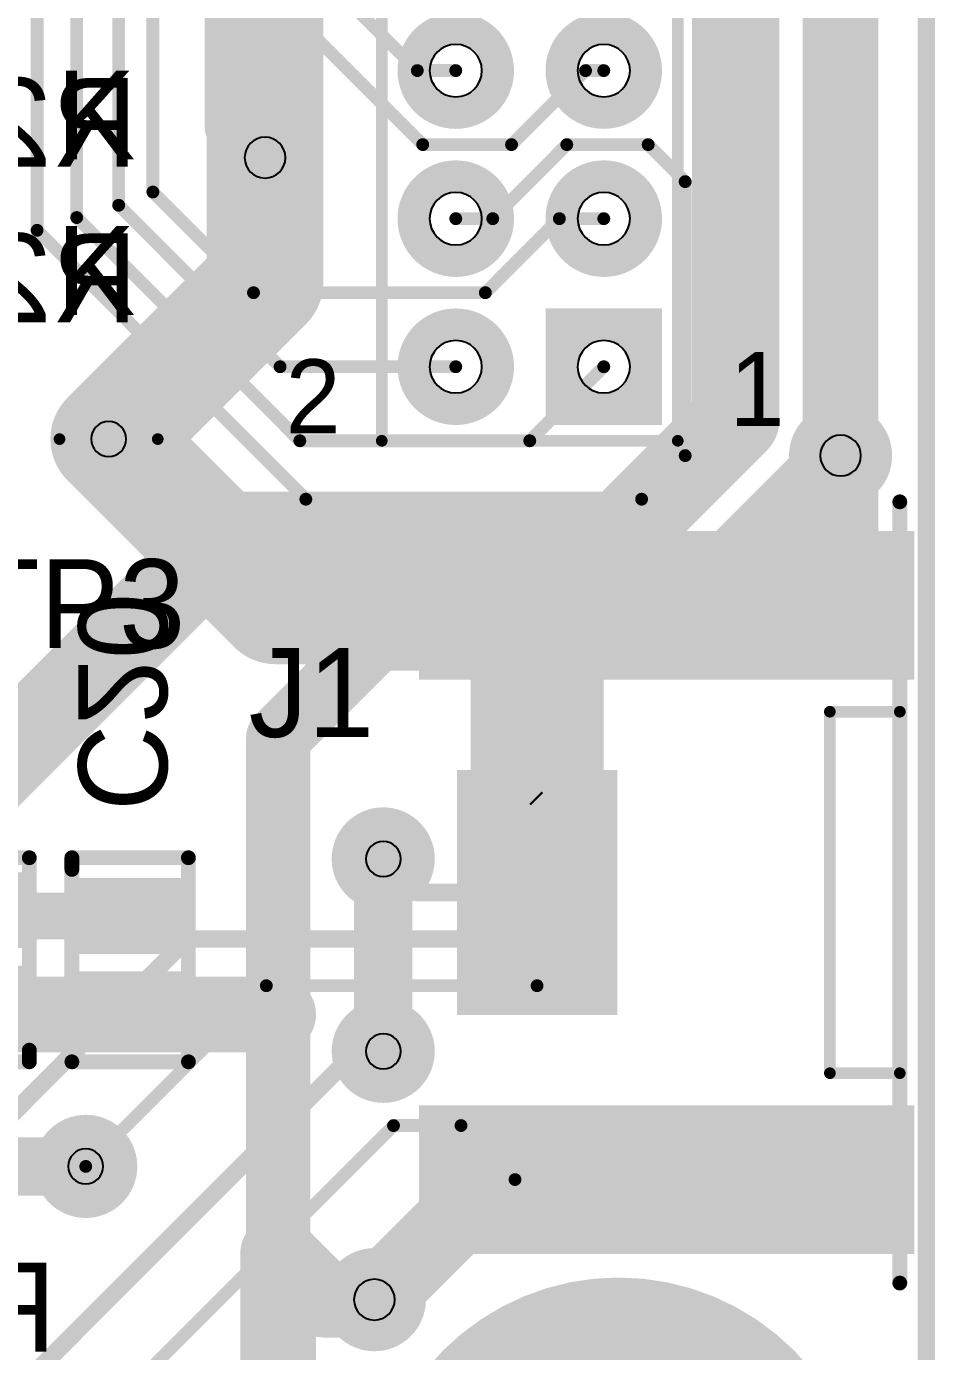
# Model space of a CAD drawing. Extents: x 0.11 to 5.41, y 1.37 to 6.94.
# Drawn here: x 4.785 to 5.41, y 3.365 to 4.26 of the extents above; entities that cross this region are included whole.
import ezdxf

# ---------------------------------------------------------------- set-up
doc = ezdxf.new("R2010")
doc.units = 0
doc.layers.get('0').update_dxf_attribs({"linetype": 'CONTINUOUS'})
for name, color, linetype in [('BOTTOMLAYER', 5, 'CONTINUOUS'), ('BOTTOMOVERLAY', 54, 'CONTINUOUS'), ('BOTTOMPASTE', 16, 'CONTINUOUS'), ('BOTTOMSOLDER', 6, 'CONTINUOUS'), ('DRILLDRAWING', 1, 'CONTINUOUS'), ('KEEPOUTLAYER', 6, 'CONTINUOUS'), ('MECHANICAL1', 6, 'CONTINUOUS'), ('MULTILAYER', 9, 'CONTINUOUS'), ('TOPLAYER', 1, 'CONTINUOUS'), ('TOPOVERLAY', 2, 'CONTINUOUS'), ('TOPPASTE', 8, 'CONTINUOUS'), ('TOPSOLDER', 216, 'CONTINUOUS')]:
    doc.layers.add(name, color=color, linetype=linetype)

# ---------------------------------------------------------------- blocks, each defined once
blk = doc.blocks.new('HDR2X20_1')
at = {"layer": 'BOTTOMLAYER', "const_width": 0.01181}
for points in [[(-0.02362, 0.1, 1), (0.02362, 0.1, 1)], [(0.07638, 0.1, 1), (0.12362, 0.1, 1)], [(0.17638, 0.1, 1), (0.22362, 0.1, 1)], [(-0.02362, 0, 1), (0.02362, 0, 1)], [(0.07638, 0, 1), (0.12362, 0, 1)], [(0.17638, 0, 1), (0.22362, 0, 1)]]:
    blk.add_lwpolyline(points, format="xyb", close=True, dxfattribs=at)
for points in [[(-0.02953, 0.02362), (0.02953, 0.02362)], [(-0.02362, 0.02953), (-0.02362, -0.02953)], [(0.02362, 0.02953), (0.02362, -0.02953)], [(-0.02953, -0.02362), (0.02953, -0.02362)]]:
    blk.add_lwpolyline(points, dxfattribs=at)
at = {"layer": 'BOTTOMSOLDER', "const_width": 0.02165}
for points in [[(-0.02854, 0.1, 1), (0.02854, 0.1, 1)], [(0.07146, 0.1, 1), (0.12854, 0.1, 1)], [(0.17146, 0.1, 1), (0.22854, 0.1, 1)], [(-0.02854, 0, 1), (0.02854, 0, 1)], [(0.07146, 0, 1), (0.12854, 0, 1)], [(0.17146, 0, 1), (0.22854, 0, 1)]]:
    blk.add_lwpolyline(points, format="xyb", close=True, dxfattribs=at)
for points in [[(-0.02854, 0.03937), (-0.02854, -0.03937)], [(0.02854, 0.03937), (0.02854, -0.03937)], [(-0.03937, 0.02854), (0.03937, 0.02854)], [(-0.03937, -0.02854), (0.03937, -0.02854)]]:
    blk.add_lwpolyline(points, dxfattribs=at)
at = {"layer": 'DRILLDRAWING'}
for points in [[(-0.01772, 0.1, 1), (0.01772, 0.1, 1)], [(0.08228, 0.1, 1), (0.11772, 0.1, 1)], [(0.18228, 0.1, 1), (0.21772, 0.1, 1)], [(-0.01772, 0, 1), (0.01772, 0, 1)], [(0.08228, 0, 1), (0.11772, 0, 1)], [(0.18228, 0, 1), (0.21772, 0, 1)]]:
    blk.add_lwpolyline(points, format="xyb", close=True, dxfattribs=at)
at = {"layer": 'MULTILAYER', "const_width": 0.01181}
for points in [[(-0.02362, 0.1, 1), (0.02362, 0.1, 1)], [(0.07638, 0.1, 1), (0.12362, 0.1, 1)], [(0.17638, 0.1, 1), (0.22362, 0.1, 1)], [(-0.02362, 0, 1), (0.02362, 0, 1)], [(0.07638, 0, 1), (0.12362, 0, 1)], [(0.17638, 0, 1), (0.22362, 0, 1)]]:
    blk.add_lwpolyline(points, format="xyb", close=True, dxfattribs=at)
for points in [[(-0.02953, 0.02362), (0.02953, 0.02362)], [(-0.02362, 0.02953), (-0.02362, -0.02953)], [(0.02362, 0.02953), (0.02362, -0.02953)], [(-0.02953, -0.02362), (0.02953, -0.02362)]]:
    blk.add_lwpolyline(points, dxfattribs=at)
at = {"layer": 'TOPLAYER', "const_width": 0.01181}
for points in [[(-0.02362, 0.1, 1), (0.02362, 0.1, 1)], [(0.07638, 0.1, 1), (0.12362, 0.1, 1)], [(0.17638, 0.1, 1), (0.22362, 0.1, 1)], [(-0.02362, 0, 1), (0.02362, 0, 1)], [(0.07638, 0, 1), (0.12362, 0, 1)], [(0.17638, 0, 1), (0.22362, 0, 1)]]:
    blk.add_lwpolyline(points, format="xyb", close=True, dxfattribs=at)
for points in [[(-0.02953, 0.02362), (0.02953, 0.02362)], [(-0.02362, 0.02953), (-0.02362, -0.02953)], [(0.02362, 0.02953), (0.02362, -0.02953)], [(-0.02953, -0.02362), (0.02953, -0.02362)]]:
    blk.add_lwpolyline(points, dxfattribs=at)
at = {"layer": 'TOPOVERLAY', "const_width": 0.00787}
for points in [[(-0.05, 0.15), (1.95, 0.15)], [(-0.05, 0.15), (-0.05, -0.05)], [(-0.05, -0.05), (1.95, -0.05)]]:
    blk.add_lwpolyline(points, dxfattribs=at)
at = {"layer": 'TOPOVERLAY', "const_width": 0.00394}
for points in [[(-0.05197, 0.15, 1), (-0.04803, 0.15, 1)], [(-0.05197, 0.15, 1), (-0.04803, 0.15, 1)], [(-0.05197, -0.05, 1), (-0.04803, -0.05, 1)], [(-0.05197, -0.05, 1), (-0.04803, -0.05, 1)]]:
    blk.add_lwpolyline(points, format="xyb", close=True, dxfattribs=at)
at = {"layer": 'TOPSOLDER', "const_width": 0.02165}
for points in [[(-0.02854, 0.1, 1), (0.02854, 0.1, 1)], [(0.07146, 0.1, 1), (0.12854, 0.1, 1)], [(0.17146, 0.1, 1), (0.22854, 0.1, 1)], [(-0.02854, 0, 1), (0.02854, 0, 1)], [(0.07146, 0, 1), (0.12854, 0, 1)], [(0.17146, 0, 1), (0.22854, 0, 1)]]:
    blk.add_lwpolyline(points, format="xyb", close=True, dxfattribs=at)
for points in [[(-0.02854, 0.03937), (-0.02854, -0.03937)], [(0.02854, 0.03937), (0.02854, -0.03937)], [(-0.03937, 0.02854), (0.03937, 0.02854)], [(-0.03937, -0.02854), (0.03937, -0.02854)]]:
    blk.add_lwpolyline(points, dxfattribs=at)
at = {"layer": 'TOPOVERLAY'}
for s, p in [('2', (-0.045, 0.215)), ('1', (-0.04, -0.085))]:
    blk.add_text(s, height=0.05, rotation=270, dxfattribs=at).set_placement(p)
blk = doc.blocks.new('MINI_USB_4')
at = {"layer": 'KEEPOUTLAYER', "const_width": 0.00787}
for points in [[(0, 0.12205), (0, -0.12205)], [(0.04724, 0.12205), (0, 0.12205)], [(0.04724, 0.12205), (0.04724, -0.12205)], [(0.04724, -0.12205), (0, -0.12205)]]:
    blk.add_lwpolyline(points, dxfattribs=at)
at = {"layer": 'KEEPOUTLAYER', "const_width": 0.00394}
for points in [[(-0.00197, 0.12205, 1), (0.00197, 0.12205, 1)], [(-0.00197, 0.12205, 1), (0.00197, 0.12205, 1)], [(0.04528, 0.12205, 1), (0.04921, 0.12205, 1)], [(0.04528, 0.12205, 1), (0.04921, 0.12205, 1)], [(-0.00197, -0.12205, 1), (0.00197, -0.12205, 1)], [(-0.00197, -0.12205, 1), (0.00197, -0.12205, 1)], [(0.04528, -0.12205, 1), (0.04921, -0.12205, 1)], [(0.04528, -0.12205, 1), (0.04921, -0.12205, 1)]]:
    blk.add_lwpolyline(points, format="xyb", close=True, dxfattribs=at)
at = {"layer": 'MECHANICAL1', "const_width": 0.01}
blk.add_lwpolyline([(0, 0.26378), (0, -0.26378)], dxfattribs=at)
at = {"layer": 'MECHANICAL1', "const_width": 0.005}
for points in [[(-0.0025, 0.26378, 1), (0.0025, 0.26378, 1)], [(-0.0025, -0.26378, 1), (0.0025, -0.26378, 1)]]:
    blk.add_lwpolyline(points, format="xyb", close=True, dxfattribs=at)
at = {"layer": 'TOPLAYER'}
for points, const_width in [([(0.03937, 0.23425), (0.03937, 0.15354)], 0.07874), ([(0.11811, 0.23425), (0.11811, 0.15354)], 0.07874), ([(0.21161, 0.23425), (0.21161, 0.15354)], 0.0689), ([(0.28051, 0.23425), (0.28051, 0.15354)], 0.0689), ([(0, 0.21407), (0.15748, 0.21407)], 0.04035), ([(0.17716, 0.21407), (0.31496, 0.21407)], 0.04035), ([(0, 0.17372), (0.15748, 0.17372)], 0.04035), ([(0.17716, 0.17372), (0.31496, 0.17372)], 0.04035), ([(0.22293, 0.07283), (0.22293, 0.05315)], 0.04429), ([(0.26722, 0.07283), (0.26722, 0.05315)], 0.04429), ([(0.20079, 0.06791), (0.28937, 0.06791)], 0.00984), ([(0.20079, 0.05807), (0.28937, 0.05807)], 0.00984), ([(0.22293, 0.04134), (0.22293, 0.02165)], 0.04429), ([(0.26722, 0.04134), (0.26722, 0.02165)], 0.04429), ([(0.20079, 0.03642), (0.28937, 0.03642)], 0.00984), ([(0.20079, 0.02657), (0.28937, 0.02657)], 0.00984), ([(0.22293, 0.00984), (0.22293, -0.00984)], 0.04429), ([(0.26722, 0.00984), (0.26722, -0.00984)], 0.04429), ([(0.20079, 0.00492), (0.28937, 0.00492)], 0.00984), ([(0.20079, -0.00492), (0.28937, -0.00492)], 0.00984), ([(0.22293, -0.02165), (0.22293, -0.04134)], 0.04429), ([(0.26722, -0.02165), (0.26722, -0.04134)], 0.04429), ([(0.20079, -0.02657), (0.28937, -0.02657)], 0.00984), ([(0.20079, -0.03642), (0.28937, -0.03642)], 0.00984), ([(0.22293, -0.05315), (0.22293, -0.07283)], 0.04429), ([(0.26722, -0.05315), (0.26722, -0.07283)], 0.04429), ([(0.20079, -0.05807), (0.28937, -0.05807)], 0.00984), ([(0.20079, -0.06791), (0.28937, -0.06791)], 0.00984), ([(0.03937, -0.15354), (0.03937, -0.23425)], 0.07874), ([(0.11811, -0.15354), (0.11811, -0.23425)], 0.07874), ([(0.21161, -0.15354), (0.21161, -0.23425)], 0.0689), ([(0.28051, -0.15354), (0.28051, -0.23425)], 0.0689), ([(0, -0.17372), (0.15748, -0.17372)], 0.04035), ([(0.17716, -0.17372), (0.31496, -0.17372)], 0.04035), ([(0, -0.21407), (0.15748, -0.21407)], 0.04035), ([(0.17716, -0.21407), (0.31496, -0.21407)], 0.04035)]:
    blk.add_lwpolyline(points, dxfattribs=dict(at, const_width=const_width))
for points, const_width in [([(0.05856, 0.1939, 1), (0.09892, 0.1939, 1)], 0.04035), ([(0.22588, 0.1939, 1), (0.26624, 0.1939, 1)], 0.04035), ([(0.24016, 0.06299, 1), (0.25, 0.06299, 1)], 0.00984), ([(0.24016, 0.0315, 1), (0.25, 0.0315, 1)], 0.00984), ([(0.24016, 0, 1), (0.25, 0, 1)], 0.00984), ([(0.24016, -0.0315, 1), (0.25, -0.0315, 1)], 0.00984), ([(0.24016, -0.06299, 1), (0.25, -0.06299, 1)], 0.00984), ([(0.05856, -0.1939, 1), (0.09892, -0.1939, 1)], 0.04035), ([(0.22588, -0.1939, 1), (0.26624, -0.1939, 1)], 0.04035)]:
    blk.add_lwpolyline(points, format="xyb", close=True, dxfattribs=dict(at, const_width=const_width))
at = {"layer": 'TOPPASTE'}
for points, const_width in [([(0.03937, 0.23425), (0.03937, 0.15354)], 0.07874), ([(0.11811, 0.23425), (0.11811, 0.15354)], 0.07874), ([(0.21161, 0.23425), (0.21161, 0.15354)], 0.0689), ([(0.28051, 0.23425), (0.28051, 0.15354)], 0.0689), ([(0, 0.21407), (0.15748, 0.21407)], 0.04035), ([(0.17716, 0.21407), (0.31496, 0.21407)], 0.04035), ([(0, 0.17372), (0.15748, 0.17372)], 0.04035), ([(0.17716, 0.17372), (0.31496, 0.17372)], 0.04035), ([(0.22293, 0.07283), (0.22293, 0.05315)], 0.04429), ([(0.26722, 0.07283), (0.26722, 0.05315)], 0.04429), ([(0.20079, 0.06791), (0.28937, 0.06791)], 0.00984), ([(0.20079, 0.05807), (0.28937, 0.05807)], 0.00984), ([(0.22293, 0.04134), (0.22293, 0.02165)], 0.04429), ([(0.26722, 0.04134), (0.26722, 0.02165)], 0.04429), ([(0.20079, 0.03642), (0.28937, 0.03642)], 0.00984), ([(0.20079, 0.02657), (0.28937, 0.02657)], 0.00984), ([(0.22293, 0.00984), (0.22293, -0.00984)], 0.04429), ([(0.26722, 0.00984), (0.26722, -0.00984)], 0.04429), ([(0.20079, 0.00492), (0.28937, 0.00492)], 0.00984), ([(0.20079, -0.00492), (0.28937, -0.00492)], 0.00984), ([(0.22293, -0.02165), (0.22293, -0.04134)], 0.04429), ([(0.26722, -0.02165), (0.26722, -0.04134)], 0.04429), ([(0.20079, -0.02657), (0.28937, -0.02657)], 0.00984), ([(0.20079, -0.03642), (0.28937, -0.03642)], 0.00984), ([(0.22293, -0.05315), (0.22293, -0.07283)], 0.04429), ([(0.26722, -0.05315), (0.26722, -0.07283)], 0.04429), ([(0.20079, -0.05807), (0.28937, -0.05807)], 0.00984), ([(0.20079, -0.06791), (0.28937, -0.06791)], 0.00984), ([(0.03937, -0.15354), (0.03937, -0.23425)], 0.07874), ([(0.11811, -0.15354), (0.11811, -0.23425)], 0.07874), ([(0.21161, -0.15354), (0.21161, -0.23425)], 0.0689), ([(0.28051, -0.15354), (0.28051, -0.23425)], 0.0689), ([(0, -0.17372), (0.15748, -0.17372)], 0.04035), ([(0.17716, -0.17372), (0.31496, -0.17372)], 0.04035), ([(0, -0.21407), (0.15748, -0.21407)], 0.04035), ([(0.17716, -0.21407), (0.31496, -0.21407)], 0.04035)]:
    blk.add_lwpolyline(points, dxfattribs=dict(at, const_width=const_width))
for points, const_width in [([(0.05856, 0.1939, 1), (0.09892, 0.1939, 1)], 0.04035), ([(0.22588, 0.1939, 1), (0.26624, 0.1939, 1)], 0.04035), ([(0.24016, 0.06299, 1), (0.25, 0.06299, 1)], 0.00984), ([(0.24016, 0.0315, 1), (0.25, 0.0315, 1)], 0.00984), ([(0.24016, 0, 1), (0.25, 0, 1)], 0.00984), ([(0.24016, -0.0315, 1), (0.25, -0.0315, 1)], 0.00984), ([(0.24016, -0.06299, 1), (0.25, -0.06299, 1)], 0.00984), ([(0.05856, -0.1939, 1), (0.09892, -0.1939, 1)], 0.04035), ([(0.22588, -0.1939, 1), (0.26624, -0.1939, 1)], 0.04035)]:
    blk.add_lwpolyline(points, format="xyb", close=True, dxfattribs=dict(at, const_width=const_width))
at = {"layer": 'TOPSOLDER'}
for points, const_width in [([(0.03445, 0.24409), (0.03445, 0.1437)], 0.08858), ([(0.12303, 0.24409), (0.12303, 0.1437)], 0.08858), ([(0.20669, 0.24409), (0.20669, 0.1437)], 0.07874), ([(0.28543, 0.24409), (0.28543, 0.1437)], 0.07874), ([(-0.00984, 0.219), (0.16732, 0.219)], 0.0502), ([(0.16732, 0.219), (0.3248, 0.219)], 0.0502), ([(-0.00984, 0.1688), (0.16732, 0.1688)], 0.0502), ([(0.16732, 0.1688), (0.3248, 0.1688)], 0.0502), ([(0.21801, 0.08268), (0.21801, 0.04331)], 0.05413), ([(0.27215, 0.08268), (0.27215, 0.04331)], 0.05413), ([(0.19094, 0.07283), (0.29921, 0.07283)], 0.01969), ([(0.21801, 0.05118), (0.21801, 0.01181)], 0.05413), ([(0.27215, 0.05118), (0.27215, 0.01181)], 0.05413), ([(0.19094, 0.05315), (0.29921, 0.05315)], 0.01969), ([(0.19094, 0.04134), (0.29921, 0.04134)], 0.01969), ([(0.21801, 0.01969), (0.21801, -0.01969)], 0.05413), ([(0.27215, 0.01969), (0.27215, -0.01969)], 0.05413), ([(0.19094, 0.02165), (0.29921, 0.02165)], 0.01969), ([(0.19094, 0.00984), (0.29921, 0.00984)], 0.01969), ([(0.21801, -0.01181), (0.21801, -0.05118)], 0.05413), ([(0.27215, -0.01181), (0.27215, -0.05118)], 0.05413), ([(0.19094, -0.00984), (0.29921, -0.00984)], 0.01969), ([(0.19094, -0.02165), (0.29921, -0.02165)], 0.01969), ([(0.21801, -0.04331), (0.21801, -0.08268)], 0.05413), ([(0.27215, -0.04331), (0.27215, -0.08268)], 0.05413), ([(0.19094, -0.04134), (0.29921, -0.04134)], 0.01969), ([(0.19094, -0.05315), (0.29921, -0.05315)], 0.01969), ([(0.19094, -0.07283), (0.29921, -0.07283)], 0.01969), ([(0.03445, -0.1437), (0.03445, -0.24409)], 0.08858), ([(0.12303, -0.1437), (0.12303, -0.24409)], 0.08858), ([(0.20669, -0.1437), (0.20669, -0.24409)], 0.07874), ([(0.28543, -0.1437), (0.28543, -0.24409)], 0.07874), ([(-0.00984, -0.1688), (0.16732, -0.1688)], 0.0502), ([(0.16732, -0.1688), (0.3248, -0.1688)], 0.0502), ([(-0.00984, -0.219), (0.16732, -0.219)], 0.0502), ([(0.16732, -0.219), (0.3248, -0.219)], 0.0502)]:
    blk.add_lwpolyline(points, dxfattribs=dict(at, const_width=const_width))
for points, const_width in [([(0.05364, 0.1939, 1), (0.10384, 0.1939, 1)], 0.0502), ([(0.22096, 0.1939, 1), (0.27116, 0.1939, 1)], 0.0502), ([(0.23524, 0.06299, 1), (0.25492, 0.06299, 1)], 0.01969), ([(0.23524, 0.0315, 1), (0.25492, 0.0315, 1)], 0.01969), ([(0.23524, 0, 1), (0.25492, 0, 1)], 0.01969), ([(0.23524, -0.0315, 1), (0.25492, -0.0315, 1)], 0.01969), ([(0.23524, -0.06299, 1), (0.25492, -0.06299, 1)], 0.01969), ([(0.05364, -0.1939, 1), (0.10384, -0.1939, 1)], 0.0502), ([(0.22096, -0.1939, 1), (0.27116, -0.1939, 1)], 0.0502)]:
    blk.add_lwpolyline(points, format="xyb", close=True, dxfattribs=dict(at, const_width=const_width))
blk = doc.blocks.new('TEST_POINT_THT_31')
at = {"layer": 'BOTTOMLAYER', "const_width": 0.00787}
blk.add_lwpolyline([(-0.01575, 0, 1), (0.01575, 0, 1)], format="xyb", close=True, dxfattribs=at)
at = {"layer": 'BOTTOMSOLDER', "const_width": 0.01772}
blk.add_lwpolyline([(-0.02067, 0, 1), (0.02067, 0, 1)], format="xyb", close=True, dxfattribs=at)
at = {"layer": 'DRILLDRAWING'}
blk.add_lwpolyline([(-0.01181, 0, 1), (0.01181, 0, 1)], format="xyb", close=True, dxfattribs=at)
at = {"layer": 'MULTILAYER', "const_width": 0.00787}
blk.add_lwpolyline([(-0.01575, 0, 1), (0.01575, 0, 1)], format="xyb", close=True, dxfattribs=at)
at = {"layer": 'TOPLAYER', "const_width": 0.00787}
blk.add_lwpolyline([(-0.01575, 0, 1), (0.01575, 0, 1)], format="xyb", close=True, dxfattribs=at)
at = {"layer": 'TOPOVERLAY'}
for points, const_width in [([(0.03319, 0, 1), (-0.03319, 0, 1)], 0.00787), ([(-0.03516, 0, 1), (-0.03122, 0, 1)], 0.00394), ([(0.03122, 0, 1), (0.03516, 0, 1)], 0.00394)]:
    blk.add_lwpolyline(points, format="xyb", close=True, dxfattribs=dict(at, const_width=const_width))
at = {"layer": 'TOPSOLDER', "const_width": 0.01772}
blk.add_lwpolyline([(-0.02067, 0, 1), (0.02067, 0, 1)], format="xyb", close=True, dxfattribs=at)
blk = doc.blocks.new('T________M___69')
at = {"layer": 'BOTTOMLAYER', "const_width": 0.0748}
blk.add_lwpolyline([(-0.12008, 0, 1), (0.12008, 0, 1)], format="xyb", close=True, dxfattribs=at)
at = {"layer": 'BOTTOMSOLDER', "const_width": 0.08465}
blk.add_lwpolyline([(-0.125, 0, 1), (0.125, 0, 1)], format="xyb", close=True, dxfattribs=at)
at = {"layer": 'DRILLDRAWING'}
blk.add_lwpolyline([(-0.08268, 0, 1), (0.08268, 0, 1)], format="xyb", close=True, dxfattribs=at)
at = {"layer": 'KEEPOUTLAYER'}
for points, const_width in [([(0.15748, 0, 1), (-0.15748, 0, 1)], 0.01), ([(-0.15998, 0, 1), (-0.15498, 0, 1)], 0.005), ([(0.15498, 0, 1), (0.15998, 0, 1)], 0.005)]:
    blk.add_lwpolyline(points, format="xyb", close=True, dxfattribs=dict(at, const_width=const_width))
at = {"layer": 'MULTILAYER', "const_width": 0.0748}
blk.add_lwpolyline([(-0.12008, 0, 1), (0.12008, 0, 1)], format="xyb", close=True, dxfattribs=at)
at = {"layer": 'TOPLAYER', "const_width": 0.0748}
blk.add_lwpolyline([(-0.12008, 0, 1), (0.12008, 0, 1)], format="xyb", close=True, dxfattribs=at)
at = {"layer": 'TOPSOLDER', "const_width": 0.08465}
blk.add_lwpolyline([(-0.125, 0, 1), (0.125, 0, 1)], format="xyb", close=True, dxfattribs=at)
blk = doc.blocks.new('0805__2012__P_______B_80')
at = {"layer": 'BOTTOMLAYER'}
for points, const_width in [([(-0.00787, 0.02559), (-0.00787, -0.02559)], 0.01575), ([(0.00787, 0.02559), (0.00787, -0.02559)], 0.01575), ([(0.05512, 0.02559), (0.05512, -0.02559)], 0.01575), ([(0.07087, 0.02559), (0.07087, -0.02559)], 0.01575), ([(-0.01575, 0.0128), (0.01575, 0.0128)], 0.02559), ([(0.04724, 0.0128), (0.07874, 0.0128)], 0.02559), ([(-0.01575, -0.0128), (0.01575, -0.0128)], 0.02559), ([(0.04724, -0.0128), (0.07874, -0.0128)], 0.02559)]:
    blk.add_lwpolyline(points, dxfattribs=dict(at, const_width=const_width))
at = {"layer": 'BOTTOMLAYER', "const_width": 0.01575}
for points in [[(-0.00787, 0, 1), (0.00787, 0, 1)], [(0.05512, 0, 1), (0.07087, 0, 1)]]:
    blk.add_lwpolyline(points, format="xyb", close=True, dxfattribs=at)
at = {"layer": 'BOTTOMOVERLAY', "const_width": 0.01}
for points in [[(-0.03937, 0.03937), (0.09843, 0.03937)], [(-0.03937, 0.03937), (-0.03937, -0.03937)], [(0.09843, 0.03937), (0.09843, -0.03937)], [(-0.03937, -0.03937), (0.09843, -0.03937)], [(-0.03937, -0.03937), (-0.0315, -0.03937)]]:
    blk.add_lwpolyline(points, dxfattribs=at)
at = {"layer": 'BOTTOMOVERLAY', "const_width": 0.005}
for points in [[(-0.04187, 0.03937, 1), (-0.03687, 0.03937, 1)], [(-0.04187, 0.03937, 1), (-0.03687, 0.03937, 1)], [(0.09593, 0.03937, 1), (0.10093, 0.03937, 1)], [(0.09593, 0.03937, 1), (0.10093, 0.03937, 1)], [(-0.04187, -0.03937, 1), (-0.03687, -0.03937, 1)], [(-0.04187, -0.03937, 1), (-0.03687, -0.03937, 1)], [(-0.04187, -0.03937, 1), (-0.03687, -0.03937, 1)], [(-0.034, -0.03937, 1), (-0.029, -0.03937, 1)], [(0.09593, -0.03937, 1), (0.10093, -0.03937, 1)], [(0.09593, -0.03937, 1), (0.10093, -0.03937, 1)]]:
    blk.add_lwpolyline(points, format="xyb", close=True, dxfattribs=at)
at = {"layer": 'BOTTOMPASTE'}
for points, const_width in [([(-0.00787, 0.02559), (-0.00787, -0.02559)], 0.01575), ([(0.00787, 0.02559), (0.00787, -0.02559)], 0.01575), ([(0.05512, 0.02559), (0.05512, -0.02559)], 0.01575), ([(0.07087, 0.02559), (0.07087, -0.02559)], 0.01575), ([(-0.01575, 0.0128), (0.01575, 0.0128)], 0.02559), ([(0.04724, 0.0128), (0.07874, 0.0128)], 0.02559), ([(-0.01575, -0.0128), (0.01575, -0.0128)], 0.02559), ([(0.04724, -0.0128), (0.07874, -0.0128)], 0.02559)]:
    blk.add_lwpolyline(points, dxfattribs=dict(at, const_width=const_width))
at = {"layer": 'BOTTOMPASTE', "const_width": 0.01575}
for points in [[(-0.00787, 0, 1), (0.00787, 0, 1)], [(0.05512, 0, 1), (0.07087, 0, 1)]]:
    blk.add_lwpolyline(points, format="xyb", close=True, dxfattribs=at)
at = {"layer": 'BOTTOMSOLDER'}
for points, const_width in [([(-0.0128, 0.03543), (-0.0128, -0.03543)], 0.02559), ([(0.0128, 0.03543), (0.0128, -0.03543)], 0.02559), ([(0.0502, 0.03543), (0.0502, -0.03543)], 0.02559), ([(0.07579, 0.03543), (0.07579, -0.03543)], 0.02559), ([(-0.02559, 0.01772), (0.02559, 0.01772)], 0.03543), ([(0.0374, 0.01772), (0.08858, 0.01772)], 0.03543), ([(-0.02559, -0.01772), (0.02559, -0.01772)], 0.03543), ([(0.0374, -0.01772), (0.08858, -0.01772)], 0.03543)]:
    blk.add_lwpolyline(points, dxfattribs=dict(at, const_width=const_width))
at = {"layer": 'BOTTOMSOLDER', "const_width": 0.02559}
for points in [[(-0.0128, 0, 1), (0.0128, 0, 1)], [(0.0502, 0, 1), (0.07579, 0, 1)]]:
    blk.add_lwpolyline(points, format="xyb", close=True, dxfattribs=at)
blk = doc.blocks.new('0805__2012__P_______B_81')
at = {"layer": 'BOTTOMLAYER'}
for points, const_width in [([(-0.00787, 0.02559), (-0.00787, -0.02559)], 0.01575), ([(0.00787, 0.02559), (0.00787, -0.02559)], 0.01575), ([(0.05512, 0.02559), (0.05512, -0.02559)], 0.01575), ([(0.07087, 0.02559), (0.07087, -0.02559)], 0.01575), ([(-0.01575, 0.0128), (0.01575, 0.0128)], 0.02559), ([(0.04724, 0.0128), (0.07874, 0.0128)], 0.02559), ([(-0.01575, -0.0128), (0.01575, -0.0128)], 0.02559), ([(0.04724, -0.0128), (0.07874, -0.0128)], 0.02559)]:
    blk.add_lwpolyline(points, dxfattribs=dict(at, const_width=const_width))
at = {"layer": 'BOTTOMLAYER', "const_width": 0.01575}
for points in [[(-0.00787, 0, 1), (0.00787, 0, 1)], [(0.05512, 0, 1), (0.07087, 0, 1)]]:
    blk.add_lwpolyline(points, format="xyb", close=True, dxfattribs=at)
at = {"layer": 'BOTTOMOVERLAY', "const_width": 0.01}
for points in [[(0.09843, 0.03937), (-0.03937, 0.03937)], [(-0.03937, -0.03937), (-0.03937, 0.03937)], [(0.09843, -0.03937), (0.09843, 0.03937)], [(0.09843, -0.03937), (-0.03937, -0.03937)], [(-0.0315, -0.03937), (-0.03937, -0.03937)]]:
    blk.add_lwpolyline(points, dxfattribs=at)
at = {"layer": 'BOTTOMOVERLAY', "const_width": 0.005}
for points in [[(-0.04187, 0.03937, 1), (-0.03687, 0.03937, 1)], [(-0.04187, 0.03937, 1), (-0.03687, 0.03937, 1)], [(0.09593, 0.03937, 1), (0.10093, 0.03937, 1)], [(0.09593, 0.03937, 1), (0.10093, 0.03937, 1)], [(-0.04187, -0.03937, 1), (-0.03687, -0.03937, 1)], [(-0.04187, -0.03937, 1), (-0.03687, -0.03937, 1)], [(-0.04187, -0.03937, 1), (-0.03687, -0.03937, 1)], [(-0.034, -0.03937, 1), (-0.029, -0.03937, 1)], [(0.09593, -0.03937, 1), (0.10093, -0.03937, 1)], [(0.09593, -0.03937, 1), (0.10093, -0.03937, 1)]]:
    blk.add_lwpolyline(points, format="xyb", close=True, dxfattribs=at)
at = {"layer": 'BOTTOMPASTE'}
for points, const_width in [([(-0.00787, 0.02559), (-0.00787, -0.02559)], 0.01575), ([(0.00787, 0.02559), (0.00787, -0.02559)], 0.01575), ([(0.05512, 0.02559), (0.05512, -0.02559)], 0.01575), ([(0.07087, 0.02559), (0.07087, -0.02559)], 0.01575), ([(-0.01575, 0.0128), (0.01575, 0.0128)], 0.02559), ([(0.04724, 0.0128), (0.07874, 0.0128)], 0.02559), ([(-0.01575, -0.0128), (0.01575, -0.0128)], 0.02559), ([(0.04724, -0.0128), (0.07874, -0.0128)], 0.02559)]:
    blk.add_lwpolyline(points, dxfattribs=dict(at, const_width=const_width))
at = {"layer": 'BOTTOMPASTE', "const_width": 0.01575}
for points in [[(-0.00787, 0, 1), (0.00787, 0, 1)], [(0.05512, 0, 1), (0.07087, 0, 1)]]:
    blk.add_lwpolyline(points, format="xyb", close=True, dxfattribs=at)
at = {"layer": 'BOTTOMSOLDER'}
for points, const_width in [([(-0.0128, 0.03543), (-0.0128, -0.03543)], 0.02559), ([(0.0128, 0.03543), (0.0128, -0.03543)], 0.02559), ([(0.0502, 0.03543), (0.0502, -0.03543)], 0.02559), ([(0.07579, 0.03543), (0.07579, -0.03543)], 0.02559), ([(-0.02559, 0.01772), (0.02559, 0.01772)], 0.03543), ([(0.0374, 0.01772), (0.08858, 0.01772)], 0.03543), ([(-0.02559, -0.01772), (0.02559, -0.01772)], 0.03543), ([(0.0374, -0.01772), (0.08858, -0.01772)], 0.03543)]:
    blk.add_lwpolyline(points, dxfattribs=dict(at, const_width=const_width))
at = {"layer": 'BOTTOMSOLDER', "const_width": 0.02559}
for points in [[(-0.0128, 0, 1), (0.0128, 0, 1)], [(0.0502, 0, 1), (0.07579, 0, 1)]]:
    blk.add_lwpolyline(points, format="xyb", close=True, dxfattribs=at)

msp = doc.modelspace()

# ---------------------------------------------------------------- linework, layer by layer
at = {"layer": 'BOTTOMLAYER'}
for points, const_width in [([(5.335, 3.97), (5.335, 6.40319)], 0.05118), ([(5.26417, 3.99417), (5.26417, 6.15083)], 0.05906), ([(4.94614, 4.17122), (4.94614, 4.46654)], 0.07874), ([(4.94614, 4.08681), (4.94614, 4.17122)], 0.07874), ([(4.84047, 3.98114), (4.94614, 4.08681)], 0.07874), ([(5.18614, 3.91614), (5.26417, 3.99417)], 0.05906), ([(5.23806, 3.87565), (5.33241, 3.97)], 0.04331), ([(5.33241, 3.97), (5.335, 3.97)], 0.05118), ([(4.74961, 3.74488), (4.92087, 3.91614)], 0.05906), ([(4.92008, 3.91614), (5.18614, 3.91614)], 0.05906), ([(5.20591, 3.84646), (5.2351, 3.87565)], 0.04331), ([(5.2351, 3.87565), (5.23806, 3.87565)], 0.04331), ([(4.955, 3.77941), (5.02205, 3.84646)], 0.04331), ([(5.02205, 3.84646), (5.20591, 3.84646)], 0.04331), ([(4.955, 3.59259), (4.955, 3.77941)], 0.04331), ([(5.02598, 3.56772), (5.02598, 3.69764)], 0.03937), ([(4.76055, 3.65906), (4.855, 3.65906)], 0.0315), ([(4.465, 3.59259), (4.955, 3.59259)], 0.05118), ([(4.955, 3.43122), (4.955, 3.59259)], 0.04331), ([(4.71799, 3.49), (4.825, 3.49)], 0.03937), ([(4.955, 3.43122), (4.98622, 3.4)], 0.05118), ([(4.955, 3.085), (4.955, 3.43122)], 0.05118), ([(4.98622, 3.4), (5.02, 3.4)], 0.05118)]:
    msp.add_lwpolyline(points, dxfattribs=dict(at, const_width=const_width))
for points, const_width in [([(4.92646, 4.17122, 1), (4.96583, 4.17122, 1)], 0.03937), ([(4.92646, 4.17122, 1), (4.96583, 4.17122, 1)], 0.03937), ([(4.92675, 4.17122, 1), (4.96553, 4.17122, 1)], 0.01122), ([(4.92646, 4.08681, 1), (4.96583, 4.08681, 1)], 0.03937), ([(4.92646, 4.08681, 1), (4.96583, 4.08681, 1)], 0.03937), ([(4.82079, 3.98114, 1), (4.86016, 3.98114, 1)], 0.03937), ([(5.24941, 3.99417, 1), (5.27894, 3.99417, 1)], 0.02953), ([(5.24941, 3.99417, 1), (5.27894, 3.99417, 1)], 0.02953), ([(5.31961, 3.97, 1), (5.3452, 3.97, 1)], 0.02559), ([(5.3222, 3.97, 1), (5.3478, 3.97, 1)], 0.02559), ([(5.3222, 3.97, 1), (5.3478, 3.97, 1)], 0.02559), ([(5.31561, 3.97, 1), (5.35439, 3.97, 1)], 0.01122), ([(5.32158, 3.97, 1), (5.34323, 3.97, 1)], 0.02165), ([(4.90531, 3.91614, 1), (4.93484, 3.91614, 1)], 0.02953), ([(4.9061, 3.91614, 1), (4.93563, 3.91614, 1)], 0.02953), ([(5.17138, 3.91614, 1), (5.20091, 3.91614, 1)], 0.02953), ([(5.17138, 3.91614, 1), (5.20091, 3.91614, 1)], 0.02953), ([(5.22427, 3.87565, 1), (5.24592, 3.87565, 1)], 0.02165), ([(5.22427, 3.87565, 1), (5.24592, 3.87565, 1)], 0.02165), ([(5.22723, 3.87565, 1), (5.24888, 3.87565, 1)], 0.02165), ([(5.22723, 3.87565, 1), (5.24888, 3.87565, 1)], 0.02165), ([(5.01122, 3.84646, 1), (5.03287, 3.84646, 1)], 0.02165), ([(5.01122, 3.84646, 1), (5.03287, 3.84646, 1)], 0.02165), ([(5.19508, 3.84646, 1), (5.21673, 3.84646, 1)], 0.02165), ([(5.19508, 3.84646, 1), (5.21673, 3.84646, 1)], 0.02165), ([(4.94417, 3.77941, 1), (4.96583, 3.77941, 1)], 0.02165), ([(4.94417, 3.77941, 1), (4.96583, 3.77941, 1)], 0.02165), ([(5.00758, 3.69764, 1), (5.04439, 3.69764, 1)], 0.01319), ([(5.01614, 3.69764, 1), (5.03583, 3.69764, 1)], 0.01969), ([(4.84713, 3.65906, 1), (4.86287, 3.65906, 1)], 0.01575), ([(4.9422, 3.59259, 1), (4.9678, 3.59259, 1)], 0.02559), ([(4.94417, 3.59259, 1), (4.96583, 3.59259, 1)], 0.02165), ([(4.94417, 3.59259, 1), (4.96583, 3.59259, 1)], 0.02165), ([(5.00758, 3.56772, 1), (5.04439, 3.56772, 1)], 0.01319), ([(5.01614, 3.56772, 1), (5.03583, 3.56772, 1)], 0.01969), ([(4.80659, 3.49, 1), (4.84341, 3.49, 1)], 0.01319), ([(4.81516, 3.49, 1), (4.83484, 3.49, 1)], 0.01969), ([(4.9422, 3.43122, 1), (4.9678, 3.43122, 1)], 0.02559), ([(4.9422, 3.43122, 1), (4.9678, 3.43122, 1)], 0.02559), ([(4.94417, 3.43122, 1), (4.96583, 3.43122, 1)], 0.02165), ([(4.97343, 3.4, 1), (4.99902, 3.4, 1)], 0.02559), ([(4.97343, 3.4, 1), (4.99902, 3.4, 1)], 0.02559), ([(5.0072, 3.4, 1), (5.0328, 3.4, 1)], 0.02559), ([(5.00061, 3.4, 1), (5.03939, 3.4, 1)], 0.01122)]:
    msp.add_lwpolyline(points, format="xyb", close=True, dxfattribs=dict(at, const_width=const_width))
at = {"layer": 'BOTTOMSOLDER'}
for points, const_width in [([(4.92183, 4.17122, 1), (4.97045, 4.17122, 1)], 0.02106), ([(5.31069, 3.97, 1), (5.35931, 3.97, 1)], 0.02106), ([(5.00266, 3.69764, 1), (5.04931, 3.69764, 1)], 0.02303), ([(5.00266, 3.56772, 1), (5.04931, 3.56772, 1)], 0.02303), ([(4.80167, 3.49, 1), (4.84833, 3.49, 1)], 0.02303), ([(4.99569, 3.4, 1), (5.04431, 3.4, 1)], 0.02106)]:
    msp.add_lwpolyline(points, format="xyb", close=True, dxfattribs=dict(at, const_width=const_width))
at = {"layer": 'DRILLDRAWING'}
for points in [[(4.93236, 4.17122, 1), (4.95992, 4.17122, 1)], [(5.32122, 3.97, 1), (5.34878, 3.97, 1)], [(5.01417, 3.69764, 1), (5.0378, 3.69764, 1)], [(5.01417, 3.56772, 1), (5.0378, 3.56772, 1)], [(4.81319, 3.49, 1), (4.83681, 3.49, 1)], [(5.00622, 3.4, 1), (5.03378, 3.4, 1)]]:
    msp.add_lwpolyline(points, format="xyb", close=True, dxfattribs=at)
at = {"layer": 'KEEPOUTLAYER', "const_width": 0.01181}
msp.add_lwpolyline([(5.39291, 3.01), (5.39291, 6.935)], dxfattribs=at)
at = {"layer": 'MECHANICAL1', "const_width": 0.01}
msp.add_lwpolyline([(5.39291, 2.725), (5.39291, 6.925)], dxfattribs=at)
at = {"layer": 'MULTILAYER'}
for points, const_width in [([(4.92675, 4.17122, 1), (4.96553, 4.17122, 1)], 0.01122), ([(5.31561, 3.97, 1), (5.35439, 3.97, 1)], 0.01122), ([(5.00758, 3.69764, 1), (5.04439, 3.69764, 1)], 0.01319), ([(5.00758, 3.56772, 1), (5.04439, 3.56772, 1)], 0.01319), ([(4.80659, 3.49, 1), (4.84341, 3.49, 1)], 0.01319), ([(5.00061, 3.4, 1), (5.03939, 3.4, 1)], 0.01122)]:
    msp.add_lwpolyline(points, format="xyb", close=True, dxfattribs=dict(at, const_width=const_width))
at = {"layer": 'TOPLAYER'}
for points, const_width in [([(4.925, 4.19236), (4.925, 4.33134)], 0.03937), ([(4.87035, 4.14799), (4.87035, 4.32097)], 0.00866), ([(4.79213, 4.12213), (4.79213, 4.31234)], 0.00866), ([(4.8189, 4.13075), (4.8189, 4.31452)], 0.00866), ([(4.84724, 4.13906), (4.84724, 4.31513)], 0.00866), ([(4.98701, 4.29201), (5.04901, 4.23)], 0.00866), ([(4.96654, 4.26614), (5.05268, 4.18)], 0.00866), ([(5.04901, 4.23), (5.075, 4.23)], 0.00866), ([(5.11268, 4.18), (5.16268, 4.23)], 0.00866), ([(5.16268, 4.23), (5.175, 4.23)], 0.00866), ([(4.925, 4.19236), (4.94614, 4.17122)], 0.03937), ([(5.05268, 4.18), (5.11268, 4.18)], 0.00866), ([(5.1, 4.13), (5.15, 4.18)], 0.00866), ([(5.15, 4.18), (5.205, 4.18)], 0.00866), ([(5.205, 4.18), (5.23, 4.155)], 0.00866), ([(4.87035, 4.14799), (4.93835, 4.08)], 0.00866), ([(5.23, 3.97), (5.23, 4.155)], 0.00866), ([(4.84724, 4.13906), (4.9563, 4.03)], 0.00866), ([(4.8189, 4.13075), (4.96965, 3.98)], 0.00866), ([(5.075, 4.13), (5.1, 4.13)], 0.00866), ([(5.095, 4.08), (5.145, 4.13)], 0.00866), ([(5.145, 4.13), (5.175, 4.13)], 0.00866), ([(4.79213, 4.12213), (4.9737, 3.94055)], 0.00866), ([(4.93835, 4.08), (5.095, 4.08)], 0.00866), ([(4.9563, 4.03), (5.075, 4.03)], 0.00866), ([(5.125, 3.98), (5.175, 4.03)], 0.00866), ([(4.84047, 3.98114), (4.95311, 3.8685)], 0.07874), ([(5.335, 3.90764), (5.335, 3.97)], 0.05118), ([(4.96965, 3.98), (5.125, 3.98)], 0.00866), ([(5.20055, 3.94055), (5.23, 3.97)], 0.00866), ([(4.9737, 3.94055), (5.20055, 3.94055)], 0.00866), ([(5.29626, 3.8689), (5.335, 3.90764)], 0.05118), ([(4.95311, 3.8685), (5.12894, 3.8685)], 0.07874), ([(5.12894, 3.8685), (5.33146, 3.8685)], 0.07874), ([(5.12894, 3.8689), (5.29626, 3.8689)], 0.05118), ([(5.12894, 3.8685), (5.12894, 3.8689)], 0.01181), ([(5.12894, 3.73897), (5.12894, 3.8685)], 0.01181), ([(5.12894, 3.73897), (5.12992, 3.73799)], 0.01181), ([(5.02559, 3.69764), (5.02598, 3.69764)], 0.01181), ([(5.02598, 3.69764), (5.04862, 3.675)], 0.01181), ([(5.04862, 3.675), (5.12992, 3.675)], 0.01181), ([(4.59921, 3.34921), (4.8935, 3.6435)], 0.01181), ([(4.8935, 3.6435), (5.12992, 3.6435)], 0.01181), ([(4.825, 3.49), (4.94701, 3.61201)], 0.00866), ([(4.94701, 3.61201), (5.12992, 3.61201)], 0.00866), ([(4.76559, 3.32559), (5.00772, 3.56772)], 0.01181), ([(5.00772, 3.56772), (5.02598, 3.56772)], 0.01181), ([(4.81535, 3.3), (5.03293, 3.51757)], 0.00866), ([(5.03293, 3.51757), (5.07855, 3.51757)], 0.00866), ([(5.07855, 3.51757), (5.11502, 3.4811)], 0.00866), ([(5.02, 3.4), (5.1011, 3.4811)], 0.05118), ([(5.1011, 3.4811), (5.11502, 3.4811)], 0.05118), ([(5.11502, 3.4811), (5.12894, 3.4811)], 0.05118), ([(5.12894, 3.4811), (5.29626, 3.4811)], 0.05118)]:
    msp.add_lwpolyline(points, dxfattribs=dict(at, const_width=const_width))
for points, const_width in [([(5.04685, 4.23, 1), (5.05118, 4.23, 1)], 0.00433), ([(5.04685, 4.23, 1), (5.05118, 4.23, 1)], 0.00433), ([(5.07283, 4.23, 1), (5.07717, 4.23, 1)], 0.00433), ([(5.16051, 4.23, 1), (5.16484, 4.23, 1)], 0.00433), ([(5.16051, 4.23, 1), (5.16484, 4.23, 1)], 0.00433), ([(5.17283, 4.23, 1), (5.17717, 4.23, 1)], 0.00433), ([(4.91516, 4.19236, 1), (4.93484, 4.19236, 1)], 0.01969), ([(4.91516, 4.19236, 1), (4.93484, 4.19236, 1)], 0.01969), ([(4.92675, 4.17122, 1), (4.96553, 4.17122, 1)], 0.01122), ([(4.9363, 4.17122, 1), (4.95598, 4.17122, 1)], 0.01969), ([(5.05051, 4.18, 1), (5.05484, 4.18, 1)], 0.00433), ([(5.05051, 4.18, 1), (5.05484, 4.18, 1)], 0.00433), ([(5.11051, 4.18, 1), (5.11484, 4.18, 1)], 0.00433), ([(5.11051, 4.18, 1), (5.11484, 4.18, 1)], 0.00433), ([(5.14783, 4.18, 1), (5.15217, 4.18, 1)], 0.00433), ([(5.14783, 4.18, 1), (5.15217, 4.18, 1)], 0.00433), ([(5.20283, 4.18, 1), (5.20717, 4.18, 1)], 0.00433), ([(5.20283, 4.18, 1), (5.20717, 4.18, 1)], 0.00433), ([(4.86819, 4.14799, 1), (4.87252, 4.14799, 1)], 0.00433), ([(4.86819, 4.14799, 1), (4.87252, 4.14799, 1)], 0.00433), ([(5.22783, 4.155, 1), (5.23217, 4.155, 1)], 0.00433), ([(5.22783, 4.155, 1), (5.23217, 4.155, 1)], 0.00433), ([(4.84508, 4.13906, 1), (4.84941, 4.13906, 1)], 0.00433), ([(4.84508, 4.13906, 1), (4.84941, 4.13906, 1)], 0.00433), ([(4.81673, 4.13075, 1), (4.82106, 4.13075, 1)], 0.00433), ([(4.81673, 4.13075, 1), (4.82106, 4.13075, 1)], 0.00433), ([(5.07283, 4.13, 1), (5.07717, 4.13, 1)], 0.00433), ([(5.09783, 4.13, 1), (5.10217, 4.13, 1)], 0.00433), ([(5.09783, 4.13, 1), (5.10217, 4.13, 1)], 0.00433), ([(5.14283, 4.13, 1), (5.14717, 4.13, 1)], 0.00433), ([(5.14283, 4.13, 1), (5.14717, 4.13, 1)], 0.00433), ([(5.17283, 4.13, 1), (5.17717, 4.13, 1)], 0.00433), ([(4.78996, 4.12213, 1), (4.79429, 4.12213, 1)], 0.00433), ([(4.78996, 4.12213, 1), (4.79429, 4.12213, 1)], 0.00433), ([(4.93618, 4.08, 1), (4.94051, 4.08, 1)], 0.00433), ([(4.93618, 4.08, 1), (4.94051, 4.08, 1)], 0.00433), ([(5.09283, 4.08, 1), (5.09717, 4.08, 1)], 0.00433), ([(5.09283, 4.08, 1), (5.09717, 4.08, 1)], 0.00433), ([(4.95413, 4.03, 1), (4.95846, 4.03, 1)], 0.00433), ([(4.95413, 4.03, 1), (4.95846, 4.03, 1)], 0.00433), ([(5.07283, 4.03, 1), (5.07717, 4.03, 1)], 0.00433), ([(5.17283, 4.03, 1), (5.17717, 4.03, 1)], 0.00433), ([(4.82079, 3.98114, 1), (4.86016, 3.98114, 1)], 0.03937), ([(5.3222, 3.97, 1), (5.3478, 3.97, 1)], 0.02559), ([(5.31561, 3.97, 1), (5.35439, 3.97, 1)], 0.01122), ([(4.96748, 3.98, 1), (4.97181, 3.98, 1)], 0.00433), ([(4.96748, 3.98, 1), (4.97181, 3.98, 1)], 0.00433), ([(5.12283, 3.98, 1), (5.12717, 3.98, 1)], 0.00433), ([(5.12283, 3.98, 1), (5.12717, 3.98, 1)], 0.00433), ([(5.22783, 3.97, 1), (5.23217, 3.97, 1)], 0.00433), ([(5.22783, 3.97, 1), (5.23217, 3.97, 1)], 0.00433), ([(4.97154, 3.94055, 1), (4.97587, 3.94055, 1)], 0.00433), ([(4.97154, 3.94055, 1), (4.97587, 3.94055, 1)], 0.00433), ([(5.19839, 3.94055, 1), (5.20272, 3.94055, 1)], 0.00433), ([(5.19839, 3.94055, 1), (5.20272, 3.94055, 1)], 0.00433), ([(5.3222, 3.90764, 1), (5.3478, 3.90764, 1)], 0.02559), ([(5.3222, 3.90764, 1), (5.3478, 3.90764, 1)], 0.02559), ([(4.93343, 3.8685, 1), (4.9728, 3.8685, 1)], 0.03937), ([(4.93343, 3.8685, 1), (4.9728, 3.8685, 1)], 0.03937), ([(5.10925, 3.8685, 1), (5.14862, 3.8685, 1)], 0.03937), ([(5.10925, 3.8685, 1), (5.14862, 3.8685, 1)], 0.03937), ([(5.31177, 3.8685, 1), (5.35114, 3.8685, 1)], 0.03937), ([(5.11614, 3.8689, 1), (5.14173, 3.8689, 1)], 0.02559), ([(5.28347, 3.8689, 1), (5.30906, 3.8689, 1)], 0.02559), ([(5.28347, 3.8689, 1), (5.30906, 3.8689, 1)], 0.02559), ([(5.12599, 3.8689, 1), (5.13189, 3.8689, 1)], 0.00591), ([(5.12599, 3.8685, 1), (5.13189, 3.8685, 1)], 0.00591), ([(5.12599, 3.8685, 1), (5.13189, 3.8685, 1)], 0.00591), ([(5.12599, 3.73897, 1), (5.13189, 3.73897, 1)], 0.00591), ([(5.12599, 3.73897, 1), (5.13189, 3.73897, 1)], 0.00591), ([(5.12697, 3.73799, 1), (5.13287, 3.73799, 1)], 0.00591), ([(5.00758, 3.69764, 1), (5.04439, 3.69764, 1)], 0.01319), ([(5.02264, 3.69764, 1), (5.02854, 3.69764, 1)], 0.00591), ([(5.02303, 3.69764, 1), (5.02894, 3.69764, 1)], 0.00591), ([(5.02303, 3.69764, 1), (5.02894, 3.69764, 1)], 0.00591), ([(5.04567, 3.675, 1), (5.05157, 3.675, 1)], 0.00591), ([(5.04567, 3.675, 1), (5.05157, 3.675, 1)], 0.00591), ([(5.12697, 3.675, 1), (5.13287, 3.675, 1)], 0.00591), ([(4.89055, 3.6435, 1), (4.89646, 3.6435, 1)], 0.00591), ([(4.89055, 3.6435, 1), (4.89646, 3.6435, 1)], 0.00591), ([(5.12697, 3.6435, 1), (5.13287, 3.6435, 1)], 0.00591), ([(4.94484, 3.61201, 1), (4.94917, 3.61201, 1)], 0.00433), ([(4.94484, 3.61201, 1), (4.94917, 3.61201, 1)], 0.00433), ([(5.12776, 3.61201, 1), (5.13209, 3.61201, 1)], 0.00433), ([(5.00758, 3.56772, 1), (5.04439, 3.56772, 1)], 0.01319), ([(5.00476, 3.56772, 1), (5.01067, 3.56772, 1)], 0.00591), ([(5.00476, 3.56772, 1), (5.01067, 3.56772, 1)], 0.00591), ([(5.02303, 3.56772, 1), (5.02894, 3.56772, 1)], 0.00591), ([(5.03076, 3.51757, 1), (5.03509, 3.51757, 1)], 0.00433), ([(5.03076, 3.51757, 1), (5.03509, 3.51757, 1)], 0.00433), ([(5.07638, 3.51757, 1), (5.08071, 3.51757, 1)], 0.00433), ([(5.07638, 3.51757, 1), (5.08071, 3.51757, 1)], 0.00433), ([(4.80659, 3.49, 1), (4.84341, 3.49, 1)], 0.01319), ([(5.08831, 3.4811, 1), (5.1139, 3.4811, 1)], 0.02559), ([(5.08831, 3.4811, 1), (5.1139, 3.4811, 1)], 0.02559), ([(5.10223, 3.4811, 1), (5.12782, 3.4811, 1)], 0.02559), ([(5.10223, 3.4811, 1), (5.12782, 3.4811, 1)], 0.02559), ([(5.11614, 3.4811, 1), (5.14173, 3.4811, 1)], 0.02559), ([(5.11614, 3.4811, 1), (5.14173, 3.4811, 1)], 0.02559), ([(5.28347, 3.4811, 1), (5.30906, 3.4811, 1)], 0.02559), ([(4.82283, 3.49, 1), (4.82717, 3.49, 1)], 0.00433), ([(5.11286, 3.4811, 1), (5.11719, 3.4811, 1)], 0.00433), ([(5.0072, 3.4, 1), (5.0328, 3.4, 1)], 0.02559), ([(5.00061, 3.4, 1), (5.03939, 3.4, 1)], 0.01122)]:
    msp.add_lwpolyline(points, format="xyb", close=True, dxfattribs=dict(at, const_width=const_width))
msp.add_solid([(5.085, 3.73897), (5.175, 3.73897), (5.085, 3.83), (5.175, 3.83)], dxfattribs=at)
at = {"layer": 'TOPSOLDER'}
for points, const_width in [([(4.92183, 4.17122, 1), (4.97045, 4.17122, 1)], 0.02106), ([(5.31069, 3.97, 1), (5.35931, 3.97, 1)], 0.02106), ([(5.00266, 3.69764, 1), (5.04931, 3.69764, 1)], 0.02303), ([(5.00266, 3.56772, 1), (5.04931, 3.56772, 1)], 0.02303), ([(4.80167, 3.49, 1), (4.84833, 3.49, 1)], 0.02303), ([(4.99569, 3.4, 1), (5.04431, 3.4, 1)], 0.02106)]:
    msp.add_lwpolyline(points, format="xyb", close=True, dxfattribs=dict(at, const_width=const_width))

# ---------------------------------------------------------------- block references
for name, p, rotation in [('HDR2X20_1', (5.175, 4.03), 90), ('TEST_POINT_THT_31', (4.84047, 3.98114), 180), ('MINI_USB_4', (5.375, 3.675), 180), ('0805__2012__P_______B_80', (4.7475, 3.6), 90), ('0805__2012__P_______B_81', (4.855, 3.65906), 270)]:
    msp.add_blockref(name, p, dxfattribs=dict(rotation=rotation))
msp.add_blockref('T________M___69', (5.185, 3.24764))

# ---------------------------------------------------------------- texts
at = {"layer": 'BOTTOMOVERLAY', "text_generation_flag": 2}
for s, rotation, p in [('R24', 360, (4.86, 4.165)), ('R25', 360, (4.86, 4.06)), ('C20', 270, (4.82, 3.73)), ('R26', 360, (4.80496, 3.36496))]:
    msp.add_text(s, height=0.06, rotation=rotation, dxfattribs=at).set_placement(p)
at = {"layer": 'TOPOVERLAY'}
for p in [(4.805, 4.17), (4.805, 4.065)]:
    msp.add_text('K', height=0.06, dxfattribs=at).set_placement(p)
for s, p in [('TP3', (4.745, 3.84)), ('J1', (4.935, 3.78))]:
    msp.add_text(s, height=0.06, rotation=360, dxfattribs=at).set_placement(p)

doc.saveas('drawing.dxf')
